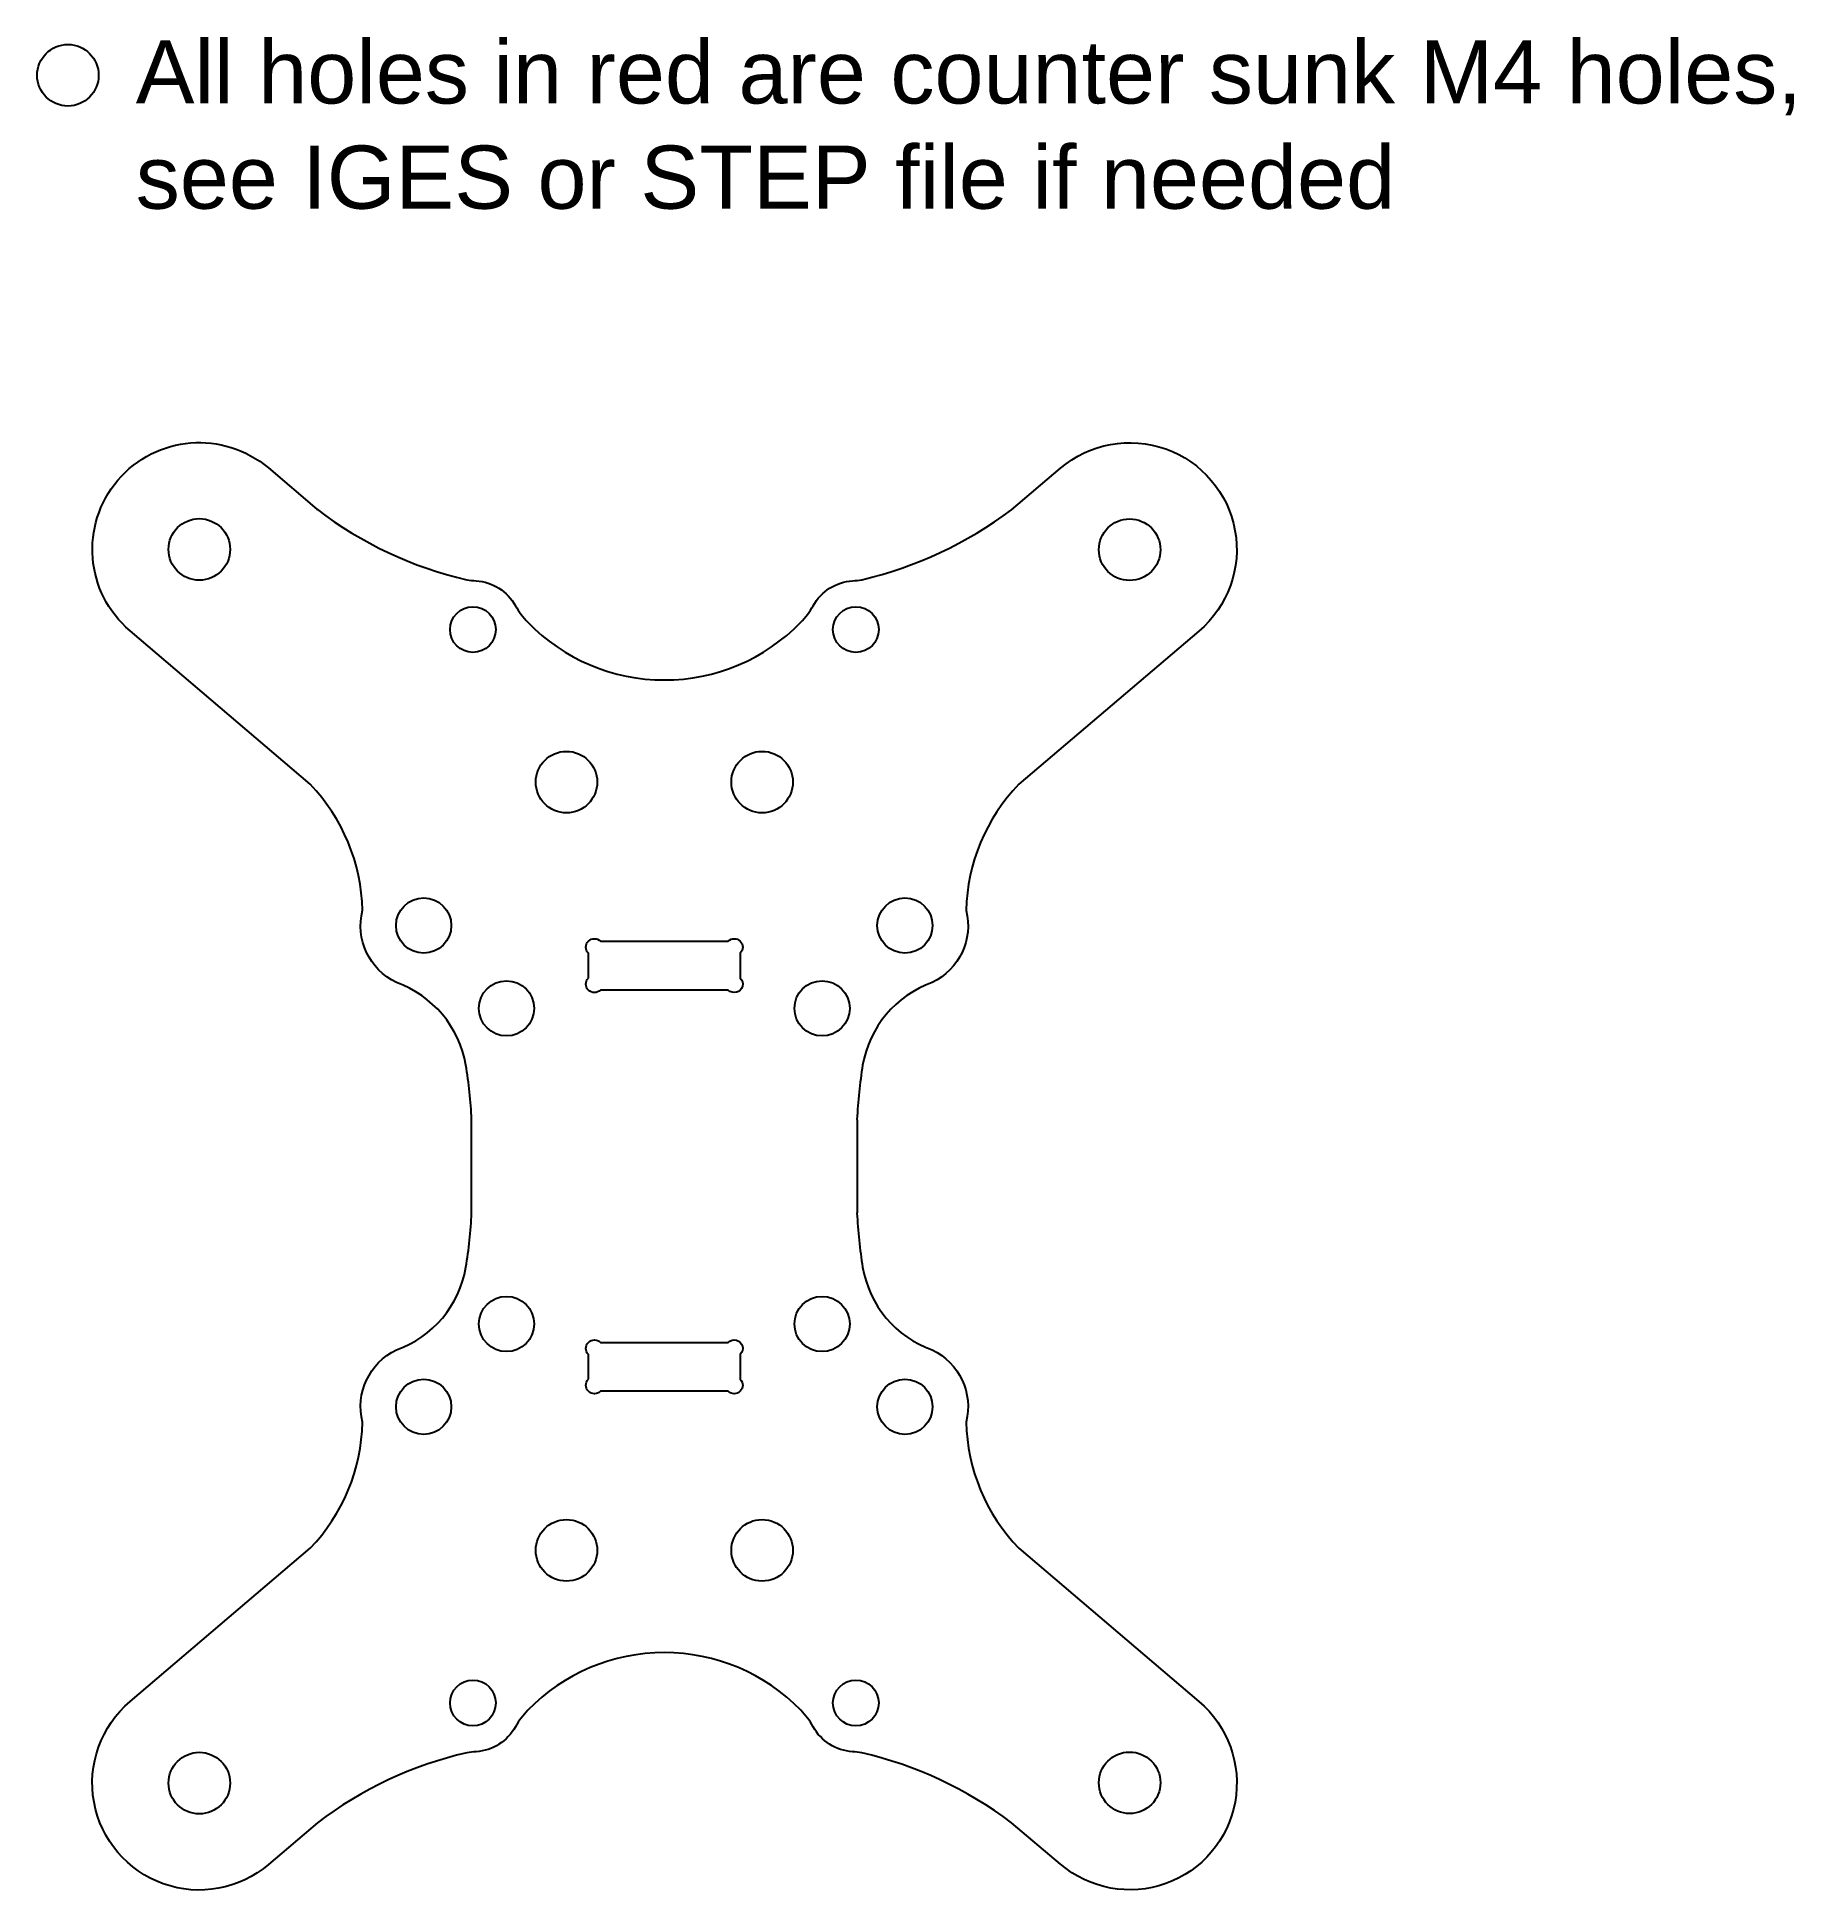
# Model space of a CAD drawing. Header units: inches. Extents: x -11 to 100, y -55 to 62.
import ezdxf

# ---------------------------------------------------------------- set-up
doc = ezdxf.new("R2010")
doc.units = ezdxf.units.IN
doc.header["$MEASUREMENT"] = 0
doc.layers.add('Bottom Plate v2 3mm', color=170, linetype='Continuous')
doc.styles.get("Standard").update_dxf_attribs({"font": 'arial.ttf'})

msp = doc.modelspace()

# ---------------------------------------------------------------- linework, layer by layer
at = {"layer": 'Bottom Plate v2 3mm'}
for points in [[(6.67, 32.31, 0.106731), (16.14, 27.87, 0.029892), (16.73, 27.8, -0.254061), (19.23, 26.22, 0.065464), (20.01, 25.17, 0.422743), (37.31, 25.17, 0.065464), (38.09, 26.22, -0.254061), (40.59, 27.8, 0.029892), (41.18, 27.87, 0.104809), (50.66, 32.3), (53.77, 34.93, -1.002036), (62.54, 24.61), (51.12, 14.9, 0.187842), (47.79, 6.91, -0.355503), (45.64, 2.34, 0.270097), (41.23, -2.9, 0.025367), (40.87, -6.34, 0.00047), (40.88, -6.4), (40.88, -12.2, 0.00047), (40.87, -12.27, 0.025367), (41.23, -15.71, 0.270097), (45.64, -20.95, -0.355503), (47.79, -25.52, 0.188781), (51.12, -33.51), (62.54, -43.22, -1.002521), (53.77, -53.54), (50.66, -50.91, 0.104809), (41.18, -46.48, 0.029892), (40.59, -46.41, -0.254061), (38.09, -44.83, 0.065464), (37.31, -43.78, 0.422743), (20.01, -43.78, 0.065464), (19.23, -44.83, -0.254061), (16.73, -46.41, 0.029892), (16.14, -46.48, 0.106731), (6.67, -50.92), (3.58, -53.56, -1.000824), (-5.2, -43.23), (6.21, -33.52, 0.189285), (9.53, -25.53, -0.356235), (11.68, -20.95, 0.270097), (16.09, -15.71, 0.025367), (16.45, -12.27), (16.45, -6.34, 0.025367), (16.09, -2.9, 0.270097), (11.68, 2.34, -0.356235), (9.53, 6.92, 0.188245), (6.21, 14.91), (-5.2, 24.63, -0.999643), (3.57, 34.95), (6.64, 32.34)], [(23.85, 2.62), (23.85, 4.2, -1), (24.61, 4.96), (32.71, 4.96, -1), (33.47, 4.2), (33.47, 2.62), (33.47, 2.62, -1), (32.71, 1.86), (24.61, 1.86, -1)], [(23.85, -22.81), (23.85, -21.23, -1), (24.61, -20.47), (32.71, -20.47, -1), (33.47, -21.23), (33.47, -22.81), (33.47, -22.81, -1), (32.71, -23.57), (24.61, -23.57, -1)]]:
    msp.add_lwpolyline(points, format="xyb", close=True, dxfattribs=at)
at = {"layer": 'Bottom Plate v2 3mm', "color": 244, "true_color": 0x991b1e}
for centre in [(-9.14, 59.84), (-0.81, 29.79), (58.15, 29.77), (22.46, 15.04), (34.86, 15.04), (22.46, -33.65), (34.86, -33.65), (-0.81, -48.4), (58.15, -48.38)]:
    msp.add_circle(centre, 1.95, dxfattribs=at)
at = {"layer": 'Bottom Plate v2 3mm'}
for centre in [(16.53, 24.71), (40.8, 24.71), (16.53, -43.32), (40.8, -43.32)]:
    msp.add_circle(centre, 1.45, dxfattribs=at)
at = {"layer": 'Bottom Plate v2 3mm', "linetype": 'Continuous'}
for centre in [(13.41, 5.95), (43.91, 5.95), (18.66, 0.7), (38.66, 0.7), (18.66, -19.3), (38.66, -19.3), (13.41, -24.55), (43.91, -24.55)]:
    msp.add_circle(centre, 1.75, dxfattribs=at)

# ---------------------------------------------------------------- texts
at = {"color": 244, "true_color": 0x991b1e, "insert": (-4.84, 62.05), "char_height": 4, "attachment_point": 1}
msp.add_mtext_dynamic_manual_height_columns('All holes in red are counter sunk M4 holes, see IGES or STEP file if needed', width=108.3616, gutter_width=1, heights=[18.6], dxfattribs=at)

doc.saveas('drawing.dxf')
